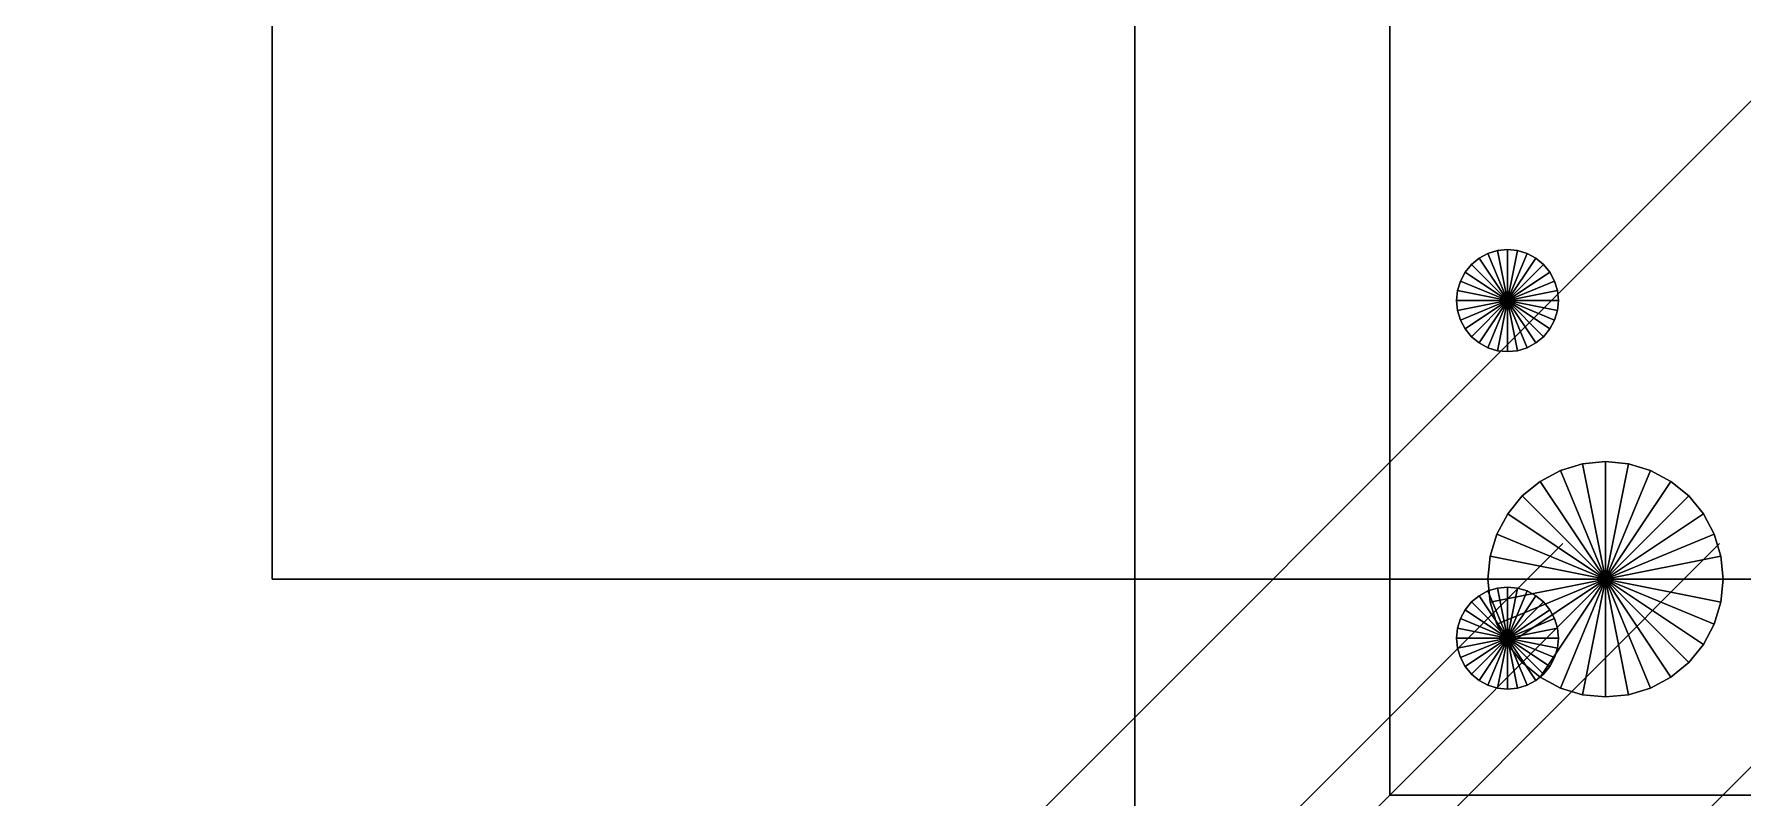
# Model space of a CAD drawing. Extents: x -65 to 400, y -475 to 105.
# Drawn here: x -30.03 to -8.25, y -12.79 to -3.06 of the extents above; entities that cross this region are included whole.
import ezdxf

# ---------------------------------------------------------------- set-up
doc = ezdxf.new("R2010")
doc.units = 0
for name, color, linetype in [('DRONE_ELECTRONICS', 3, 'CONTINUOUS'), ('DRONE_FRAME', 8, 'CONTINUOUS'), ('GROUND', 8, 'CONTINUOUS'), ('POWER', 1, 'CONTINUOUS')]:
    doc.layers.add(name, color=color, linetype=linetype)

msp = doc.modelspace()

# ---------------------------------------------------------------- linework, layer by layer
at = {"layer": 'DRONE_ELECTRONICS'}
for points in [[(-12.75, -12.75, 3.5), (12.75, -12.75, 3.5), (12.75, 12.75, 3.5), (-12.75, 12.75, 3.5)], [(-12.75, -12.75, 5.1), (12.75, -12.75, 5.1), (12.75, 12.75, 5.1), (-12.75, 12.75, 5.1)], [(-12.75, 12.75, 3.5), (-12.75, -12.75, 3.5), (-12.75, -12.75, 5.1), (-12.75, 12.75, 5.1)], [(-12.75, -12.75, 9), (12.75, -12.75, 9), (12.75, 12.75, 9), (-12.75, 12.75, 9)], [(-12.75, -12.75, 10.6), (12.75, -12.75, 10.6), (12.75, 12.75, 10.6), (-12.75, 12.75, 10.6)], [(-12.75, 12.75, 9), (-12.75, -12.75, 9), (-12.75, -12.75, 10.6), (-12.75, 12.75, 10.6)], [(-27, -10, -9), (27, -10, -9), (27, 10, -9), (-27, 10, -9)], [(-27, -10, -1), (27, -10, -1), (27, 10, -1), (-27, 10, -1)], [(-27, 10, -9), (-27, -10, -9), (-27, -10, -1), (-27, 10, -1)], [(-27, -10, -9), (27, -10, -9), (27, -10, -1), (-27, -10, -1)], [(-12.75, -12.75, 3.5), (12.75, -12.75, 3.5), (12.75, -12.75, 5.1), (-12.75, -12.75, 5.1)], [(-12.75, -12.75, 9), (12.75, -12.75, 9), (12.75, -12.75, 10.6), (-12.75, -12.75, 10.6)]]:
    msp.add_3dface(points, dxfattribs=at)
at = {"layer": 'DRONE_FRAME'}
for points in [[(-16, -16), (16, -16), (16, 16), (-16, 16)], [(-16, -16, 2.3), (16, -16, 2.3), (16, 16, 2.3), (-16, 16, 2.3)], [(-16, 16), (-16, -16), (-16, -16, 2.3), (-16, 16, 2.3)], [(2.121, -2.121), (-29.699, -33.941), (-33.941, -29.699), (-2.121, 2.121)], [(2.121, -2.121, 2.3), (-29.699, -33.941, 2.3), (-33.941, -29.699, 2.3), (-2.121, 2.121, 2.3)], [(-33.941, -29.699), (-2.121, 2.121), (-2.121, 2.121, 2.3), (-33.941, -29.699, 2.3)], [(2.121, -2.121), (-29.699, -33.941), (-29.699, -33.941, 2.3), (2.121, -2.121, 2.3)], [(-10.574, -8.614, 5), (-10.833, -8.753, 5), (-10.833, -8.753, 9), (-10.574, -8.614, 9)], [(-10.574, -8.614, 5), (-10.833, -8.753, 5), (-10, -10, 5)], [(-10.574, -8.614, 9), (-10.833, -8.753, 9), (-10, -10, 9)], [(-10.293, -8.529, 5), (-10.574, -8.614, 5), (-10.574, -8.614, 9), (-10.293, -8.529, 9)], [(-10.293, -8.529, 5), (-10.574, -8.614, 5), (-10, -10, 5)], [(-10.293, -8.529, 9), (-10.574, -8.614, 9), (-10, -10, 9)], [(-10, -8.5, 5), (-10.293, -8.529, 5), (-10.293, -8.529, 9), (-10, -8.5, 9)], [(-10, -8.5, 5), (-10.293, -8.529, 5), (-10, -10, 5)], [(-10, -8.5, 9), (-10.293, -8.529, 9), (-10, -10, 9)], [(-9.707, -8.529, 5), (-10, -8.5, 5), (-10, -8.5, 9), (-9.707, -8.529, 9)], [(-9.707, -8.529, 5), (-10, -8.5, 5), (-10, -10, 5)], [(-9.707, -8.529, 9), (-10, -8.5, 9), (-10, -10, 9)], [(-9.426, -8.614, 5), (-9.707, -8.529, 5), (-10, -10, 5)], [(-9.426, -8.614, 9), (-9.707, -8.529, 9), (-10, -10, 9)], [(-9.167, -8.753, 5), (-9.426, -8.614, 5), (-10, -10, 5)], [(-9.167, -8.753, 9), (-9.426, -8.614, 9), (-10, -10, 9)], [(-9.426, -8.614, 5), (-9.707, -8.529, 5), (-9.707, -8.529, 9), (-9.426, -8.614, 9)], [(-9.167, -8.753, 5), (-9.426, -8.614, 5), (-9.426, -8.614, 9), (-9.167, -8.753, 9)], [(-10.833, -8.753, 5), (-11.061, -8.939, 5), (-11.061, -8.939, 9), (-10.833, -8.753, 9)], [(-10.833, -8.753, 5), (-11.061, -8.939, 5), (-10, -10, 5)], [(-10.833, -8.753, 9), (-11.061, -8.939, 9), (-10, -10, 9)], [(-8.939, -8.939, 5), (-9.167, -8.753, 5), (-10, -10, 5)], [(-8.939, -8.939, 9), (-9.167, -8.753, 9), (-10, -10, 9)], [(-8.939, -8.939, 5), (-9.167, -8.753, 5), (-9.167, -8.753, 9), (-8.939, -8.939, 9)], [(-11.061, -8.939, 5), (-11.247, -9.167, 5), (-11.247, -9.167, 9), (-11.061, -8.939, 9)], [(-11.061, -8.939, 5), (-11.247, -9.167, 5), (-10, -10, 5)], [(-11.061, -8.939, 9), (-11.247, -9.167, 9), (-10, -10, 9)], [(-8.753, -9.167, 5), (-8.939, -8.939, 5), (-10, -10, 5)], [(-8.753, -9.167, 9), (-8.939, -8.939, 9), (-10, -10, 9)], [(-8.753, -9.167, 5), (-8.939, -8.939, 5), (-8.939, -8.939, 9), (-8.753, -9.167, 9)], [(-11.247, -9.167, 5), (-11.386, -9.426, 5), (-11.386, -9.426, 9), (-11.247, -9.167, 9)], [(-11.247, -9.167, 5), (-11.386, -9.426, 5), (-10, -10, 5)], [(-11.247, -9.167, 9), (-11.386, -9.426, 9), (-10, -10, 9)], [(-8.614, -9.426, 5), (-8.753, -9.167, 5), (-10, -10, 5)], [(-8.614, -9.426, 9), (-8.753, -9.167, 9), (-10, -10, 9)], [(-8.614, -9.426, 5), (-8.753, -9.167, 5), (-8.753, -9.167, 9), (-8.614, -9.426, 9)], [(-11.386, -9.426, 5), (-11.471, -9.707, 5), (-11.471, -9.707, 9), (-11.386, -9.426, 9)], [(-11.386, -9.426, 5), (-11.471, -9.707, 5), (-10, -10, 5)], [(-11.386, -9.426, 9), (-11.471, -9.707, 9), (-10, -10, 9)], [(-8.529, -9.707, 5), (-8.614, -9.426, 5), (-10, -10, 5)], [(-8.529, -9.707, 9), (-8.614, -9.426, 9), (-10, -10, 9)], [(-8.529, -9.707, 5), (-8.614, -9.426, 5), (-8.614, -9.426, 9), (-8.529, -9.707, 9)], [(-11.471, -9.707, 5), (-11.5, -10, 5), (-11.5, -10, 9), (-11.471, -9.707, 9)], [(-11.471, -9.707, 5), (-11.5, -10, 5), (-10, -10, 5)], [(-11.471, -9.707, 9), (-11.5, -10, 9), (-10, -10, 9)], [(-8.5, -10, 5), (-8.529, -9.707, 5), (-10, -10, 5)], [(-8.5, -10, 9), (-8.529, -9.707, 9), (-10, -10, 9)], [(-8.5, -10, 5), (-8.529, -9.707, 5), (-8.529, -9.707, 9), (-8.5, -10, 9)], [(-11.5, -10, 5), (-11.471, -10.293, 5), (-11.471, -10.293, 9), (-11.5, -10, 9)], [(-11.5, -10, 5), (-11.471, -10.293, 5), (-10, -10, 5)], [(-11.5, -10, 9), (-11.471, -10.293, 9), (-10, -10, 9)], [(-11.471, -10.293, 5), (-11.386, -10.574, 5), (-10, -10, 5)], [(-11.471, -10.293, 9), (-11.386, -10.574, 9), (-10, -10, 9)], [(-11.386, -10.574, 5), (-11.247, -10.833, 5), (-10, -10, 5)], [(-11.386, -10.574, 9), (-11.247, -10.833, 9), (-10, -10, 9)], [(-11.247, -10.833, 5), (-11.061, -11.061, 5), (-10, -10, 5)], [(-11.247, -10.833, 9), (-11.061, -11.061, 9), (-10, -10, 9)], [(-11.061, -11.061, 5), (-10.833, -11.247, 5), (-10, -10, 5)], [(-11.061, -11.061, 9), (-10.833, -11.247, 9), (-10, -10, 9)], [(-10.833, -11.247, 5), (-10.574, -11.386, 5), (-10, -10, 5)], [(-10.833, -11.247, 9), (-10.574, -11.386, 9), (-10, -10, 9)], [(-10.574, -11.386, 5), (-10.293, -11.471, 5), (-10, -10, 5)], [(-10.574, -11.386, 9), (-10.293, -11.471, 9), (-10, -10, 9)], [(-10.293, -11.471, 5), (-10, -11.5, 5), (-10, -10, 5)], [(-10.293, -11.471, 9), (-10, -11.5, 9), (-10, -10, 9)], [(-10, -11.5, 5), (-9.707, -11.471, 5), (-10, -10, 5)], [(-10, -11.5, 9), (-9.707, -11.471, 9), (-10, -10, 9)], [(-9.707, -11.471, 5), (-9.426, -11.386, 5), (-10, -10, 5)], [(-9.707, -11.471, 9), (-9.426, -11.386, 9), (-10, -10, 9)], [(-9.426, -11.386, 5), (-9.167, -11.247, 5), (-10, -10, 5)], [(-9.426, -11.386, 9), (-9.167, -11.247, 9), (-10, -10, 9)], [(-9.167, -11.247, 5), (-8.939, -11.061, 5), (-10, -10, 5)], [(-9.167, -11.247, 9), (-8.939, -11.061, 9), (-10, -10, 9)], [(-8.939, -11.061, 5), (-8.753, -10.833, 5), (-10, -10, 5)], [(-8.939, -11.061, 9), (-8.753, -10.833, 9), (-10, -10, 9)], [(-8.753, -10.833, 5), (-8.614, -10.574, 5), (-10, -10, 5)], [(-8.753, -10.833, 9), (-8.614, -10.574, 9), (-10, -10, 9)], [(-8.614, -10.574, 5), (-8.529, -10.293, 5), (-10, -10, 5)], [(-8.614, -10.574, 9), (-8.529, -10.293, 9), (-10, -10, 9)], [(-8.529, -10.293, 5), (-8.5, -10, 5), (-10, -10, 5)], [(-8.529, -10.293, 9), (-8.5, -10, 9), (-10, -10, 9)], [(-8.529, -10.293, 5), (-8.5, -10, 5), (-8.5, -10, 9), (-8.529, -10.293, 9)], [(-11.471, -10.293, 5), (-11.386, -10.574, 5), (-11.386, -10.574, 9), (-11.471, -10.293, 9)], [(-8.614, -10.574, 5), (-8.529, -10.293, 5), (-8.529, -10.293, 9), (-8.614, -10.574, 9)], [(-11.386, -10.574, 5), (-11.247, -10.833, 5), (-11.247, -10.833, 9), (-11.386, -10.574, 9)], [(-8.753, -10.833, 5), (-8.614, -10.574, 5), (-8.614, -10.574, 9), (-8.753, -10.833, 9)], [(-11.247, -10.833, 5), (-11.061, -11.061, 5), (-11.061, -11.061, 9), (-11.247, -10.833, 9)], [(-8.939, -11.061, 5), (-8.753, -10.833, 5), (-8.753, -10.833, 9), (-8.939, -11.061, 9)], [(-11.061, -11.061, 5), (-10.833, -11.247, 5), (-10.833, -11.247, 9), (-11.061, -11.061, 9)], [(-9.167, -11.247, 5), (-8.939, -11.061, 5), (-8.939, -11.061, 9), (-9.167, -11.247, 9)], [(-10.833, -11.247, 5), (-10.574, -11.386, 5), (-10.574, -11.386, 9), (-10.833, -11.247, 9)], [(-9.426, -11.386, 5), (-9.167, -11.247, 5), (-9.167, -11.247, 9), (-9.426, -11.386, 9)], [(-10.574, -11.386, 5), (-10.293, -11.471, 5), (-10.293, -11.471, 9), (-10.574, -11.386, 9)], [(-10.293, -11.471, 5), (-10, -11.5, 5), (-10, -11.5, 9), (-10.293, -11.471, 9)], [(-10, -11.5, 5), (-9.707, -11.471, 5), (-9.707, -11.471, 9), (-10, -11.5, 9)], [(-9.707, -11.471, 5), (-9.426, -11.386, 5), (-9.426, -11.386, 9), (-9.707, -11.471, 9)]]:
    msp.add_3dface(points, dxfattribs=at)
at = {"layer": 'GROUND'}
msp.add_line((-30.82, -31.82, 3), (-8.546, -9.546, 4), dxfattribs=at)
at = {"layer": 'POWER'}
for p, q in [((-32.82, -31.82, 3), (-10.546, -9.546, 4)), ((-31.82, -31.82, 3), (-9.546, -9.546, 4))]:
    msp.add_line(p, q, dxfattribs=at)
for points in [[(-11.499, -5.849, 5.1), (-11.611, -5.91, 5.1), (-11.611, -5.91, 6.1), (-11.499, -5.849, 6.1)], [(-11.499, -5.849, 5.1), (-11.611, -5.91, 5.1), (-11.25, -6.45, 5.1)], [(-11.499, -5.849, 6.1), (-11.611, -5.91, 6.1), (-11.25, -6.45, 6.1)], [(-11.499, -5.849, 10.6), (-11.611, -5.91, 10.6), (-11.611, -5.91, 11.6), (-11.499, -5.849, 11.6)], [(-11.499, -5.849, 10.6), (-11.611, -5.91, 10.6), (-11.25, -6.45, 10.6)], [(-11.499, -5.849, 11.6), (-11.611, -5.91, 11.6), (-11.25, -6.45, 11.6)], [(-11.377, -5.812, 5.1), (-11.499, -5.849, 5.1), (-11.499, -5.849, 6.1), (-11.377, -5.812, 6.1)], [(-11.377, -5.812, 5.1), (-11.499, -5.849, 5.1), (-11.25, -6.45, 5.1)], [(-11.377, -5.812, 6.1), (-11.499, -5.849, 6.1), (-11.25, -6.45, 6.1)], [(-11.377, -5.812, 10.6), (-11.499, -5.849, 10.6), (-11.499, -5.849, 11.6), (-11.377, -5.812, 11.6)], [(-11.377, -5.812, 10.6), (-11.499, -5.849, 10.6), (-11.25, -6.45, 10.6)], [(-11.377, -5.812, 11.6), (-11.499, -5.849, 11.6), (-11.25, -6.45, 11.6)], [(-11.25, -5.8, 5.1), (-11.377, -5.812, 5.1), (-11.377, -5.812, 6.1), (-11.25, -5.8, 6.1)], [(-11.25, -5.8, 5.1), (-11.377, -5.812, 5.1), (-11.25, -6.45, 5.1)], [(-11.25, -5.8, 6.1), (-11.377, -5.812, 6.1), (-11.25, -6.45, 6.1)], [(-11.25, -5.8, 10.6), (-11.377, -5.812, 10.6), (-11.377, -5.812, 11.6), (-11.25, -5.8, 11.6)], [(-11.25, -5.8, 10.6), (-11.377, -5.812, 10.6), (-11.25, -6.45, 10.6)], [(-11.25, -5.8, 11.6), (-11.377, -5.812, 11.6), (-11.25, -6.45, 11.6)], [(-11.123, -5.812, 5.1), (-11.25, -5.8, 5.1), (-11.25, -5.8, 6.1), (-11.123, -5.812, 6.1)], [(-11.123, -5.812, 5.1), (-11.25, -5.8, 5.1), (-11.25, -6.45, 5.1)], [(-11.123, -5.812, 6.1), (-11.25, -5.8, 6.1), (-11.25, -6.45, 6.1)], [(-11.123, -5.812, 10.6), (-11.25, -5.8, 10.6), (-11.25, -5.8, 11.6), (-11.123, -5.812, 11.6)], [(-11.123, -5.812, 10.6), (-11.25, -5.8, 10.6), (-11.25, -6.45, 10.6)], [(-11.123, -5.812, 11.6), (-11.25, -5.8, 11.6), (-11.25, -6.45, 11.6)], [(-11.001, -5.849, 5.1), (-11.123, -5.812, 5.1), (-11.25, -6.45, 5.1)], [(-11.001, -5.849, 6.1), (-11.123, -5.812, 6.1), (-11.25, -6.45, 6.1)], [(-11.001, -5.849, 10.6), (-11.123, -5.812, 10.6), (-11.25, -6.45, 10.6)], [(-11.001, -5.849, 11.6), (-11.123, -5.812, 11.6), (-11.25, -6.45, 11.6)], [(-10.889, -5.91, 5.1), (-11.001, -5.849, 5.1), (-11.25, -6.45, 5.1)], [(-10.889, -5.91, 6.1), (-11.001, -5.849, 6.1), (-11.25, -6.45, 6.1)], [(-10.889, -5.91, 10.6), (-11.001, -5.849, 10.6), (-11.25, -6.45, 10.6)], [(-10.889, -5.91, 11.6), (-11.001, -5.849, 11.6), (-11.25, -6.45, 11.6)], [(-11.001, -5.849, 5.1), (-11.123, -5.812, 5.1), (-11.123, -5.812, 6.1), (-11.001, -5.849, 6.1)], [(-11.001, -5.849, 10.6), (-11.123, -5.812, 10.6), (-11.123, -5.812, 11.6), (-11.001, -5.849, 11.6)], [(-10.889, -5.91, 5.1), (-11.001, -5.849, 5.1), (-11.001, -5.849, 6.1), (-10.889, -5.91, 6.1)], [(-10.889, -5.91, 10.6), (-11.001, -5.849, 10.6), (-11.001, -5.849, 11.6), (-10.889, -5.91, 11.6)], [(-11.79, -6.089, 5.1), (-11.851, -6.201, 5.1), (-11.851, -6.201, 6.1), (-11.79, -6.089, 6.1)], [(-11.79, -6.089, 5.1), (-11.851, -6.201, 5.1), (-11.25, -6.45, 5.1)], [(-11.79, -6.089, 6.1), (-11.851, -6.201, 6.1), (-11.25, -6.45, 6.1)], [(-11.79, -6.089, 10.6), (-11.851, -6.201, 10.6), (-11.851, -6.201, 11.6), (-11.79, -6.089, 11.6)], [(-11.79, -6.089, 10.6), (-11.851, -6.201, 10.6), (-11.25, -6.45, 10.6)], [(-11.79, -6.089, 11.6), (-11.851, -6.201, 11.6), (-11.25, -6.45, 11.6)], [(-11.71, -5.99, 5.1), (-11.79, -6.089, 5.1), (-11.79, -6.089, 6.1), (-11.71, -5.99, 6.1)], [(-11.71, -5.99, 5.1), (-11.79, -6.089, 5.1), (-11.25, -6.45, 5.1)], [(-11.71, -5.99, 6.1), (-11.79, -6.089, 6.1), (-11.25, -6.45, 6.1)], [(-11.71, -5.99, 10.6), (-11.79, -6.089, 10.6), (-11.79, -6.089, 11.6), (-11.71, -5.99, 11.6)], [(-11.71, -5.99, 10.6), (-11.79, -6.089, 10.6), (-11.25, -6.45, 10.6)], [(-11.71, -5.99, 11.6), (-11.79, -6.089, 11.6), (-11.25, -6.45, 11.6)], [(-11.611, -5.91, 5.1), (-11.71, -5.99, 5.1), (-11.71, -5.99, 6.1), (-11.611, -5.91, 6.1)], [(-11.611, -5.91, 5.1), (-11.71, -5.99, 5.1), (-11.25, -6.45, 5.1)], [(-11.611, -5.91, 6.1), (-11.71, -5.99, 6.1), (-11.25, -6.45, 6.1)], [(-11.611, -5.91, 10.6), (-11.71, -5.99, 10.6), (-11.71, -5.99, 11.6), (-11.611, -5.91, 11.6)], [(-11.611, -5.91, 10.6), (-11.71, -5.99, 10.6), (-11.25, -6.45, 10.6)], [(-11.611, -5.91, 11.6), (-11.71, -5.99, 11.6), (-11.25, -6.45, 11.6)], [(-10.79, -5.99, 5.1), (-10.889, -5.91, 5.1), (-11.25, -6.45, 5.1)], [(-10.79, -5.99, 6.1), (-10.889, -5.91, 6.1), (-11.25, -6.45, 6.1)], [(-10.79, -5.99, 10.6), (-10.889, -5.91, 10.6), (-11.25, -6.45, 10.6)], [(-10.79, -5.99, 11.6), (-10.889, -5.91, 11.6), (-11.25, -6.45, 11.6)], [(-10.71, -6.089, 5.1), (-10.79, -5.99, 5.1), (-11.25, -6.45, 5.1)], [(-10.71, -6.089, 6.1), (-10.79, -5.99, 6.1), (-11.25, -6.45, 6.1)], [(-10.71, -6.089, 10.6), (-10.79, -5.99, 10.6), (-11.25, -6.45, 10.6)], [(-10.71, -6.089, 11.6), (-10.79, -5.99, 11.6), (-11.25, -6.45, 11.6)], [(-10.649, -6.201, 5.1), (-10.71, -6.089, 5.1), (-11.25, -6.45, 5.1)], [(-10.649, -6.201, 6.1), (-10.71, -6.089, 6.1), (-11.25, -6.45, 6.1)], [(-10.649, -6.201, 10.6), (-10.71, -6.089, 10.6), (-11.25, -6.45, 10.6)], [(-10.649, -6.201, 11.6), (-10.71, -6.089, 11.6), (-11.25, -6.45, 11.6)], [(-10.79, -5.99, 5.1), (-10.889, -5.91, 5.1), (-10.889, -5.91, 6.1), (-10.79, -5.99, 6.1)], [(-10.79, -5.99, 10.6), (-10.889, -5.91, 10.6), (-10.889, -5.91, 11.6), (-10.79, -5.99, 11.6)], [(-10.71, -6.089, 5.1), (-10.79, -5.99, 5.1), (-10.79, -5.99, 6.1), (-10.71, -6.089, 6.1)], [(-10.71, -6.089, 10.6), (-10.79, -5.99, 10.6), (-10.79, -5.99, 11.6), (-10.71, -6.089, 11.6)], [(-10.649, -6.201, 5.1), (-10.71, -6.089, 5.1), (-10.71, -6.089, 6.1), (-10.649, -6.201, 6.1)], [(-10.649, -6.201, 10.6), (-10.71, -6.089, 10.6), (-10.71, -6.089, 11.6), (-10.649, -6.201, 11.6)], [(-11.851, -6.201, 5.1), (-11.888, -6.323, 5.1), (-11.888, -6.323, 6.1), (-11.851, -6.201, 6.1)], [(-11.851, -6.201, 5.1), (-11.888, -6.323, 5.1), (-11.25, -6.45, 5.1)], [(-11.851, -6.201, 6.1), (-11.888, -6.323, 6.1), (-11.25, -6.45, 6.1)], [(-11.851, -6.201, 10.6), (-11.888, -6.323, 10.6), (-11.888, -6.323, 11.6), (-11.851, -6.201, 11.6)], [(-11.851, -6.201, 10.6), (-11.888, -6.323, 10.6), (-11.25, -6.45, 10.6)], [(-11.851, -6.201, 11.6), (-11.888, -6.323, 11.6), (-11.25, -6.45, 11.6)], [(-10.612, -6.323, 5.1), (-10.649, -6.201, 5.1), (-11.25, -6.45, 5.1)], [(-10.612, -6.323, 6.1), (-10.649, -6.201, 6.1), (-11.25, -6.45, 6.1)], [(-10.612, -6.323, 10.6), (-10.649, -6.201, 10.6), (-11.25, -6.45, 10.6)], [(-10.612, -6.323, 11.6), (-10.649, -6.201, 11.6), (-11.25, -6.45, 11.6)], [(-10.612, -6.323, 5.1), (-10.649, -6.201, 5.1), (-10.649, -6.201, 6.1), (-10.612, -6.323, 6.1)], [(-10.612, -6.323, 10.6), (-10.649, -6.201, 10.6), (-10.649, -6.201, 11.6), (-10.612, -6.323, 11.6)], [(-11.888, -6.323, 5.1), (-11.9, -6.45, 5.1), (-11.9, -6.45, 6.1), (-11.888, -6.323, 6.1)], [(-11.888, -6.323, 5.1), (-11.9, -6.45, 5.1), (-11.25, -6.45, 5.1)], [(-11.888, -6.323, 6.1), (-11.9, -6.45, 6.1), (-11.25, -6.45, 6.1)], [(-11.888, -6.323, 10.6), (-11.9, -6.45, 10.6), (-11.9, -6.45, 11.6), (-11.888, -6.323, 11.6)], [(-11.888, -6.323, 10.6), (-11.9, -6.45, 10.6), (-11.25, -6.45, 10.6)], [(-11.888, -6.323, 11.6), (-11.9, -6.45, 11.6), (-11.25, -6.45, 11.6)], [(-11.9, -6.45, 5.1), (-11.888, -6.577, 5.1), (-11.888, -6.577, 6.1), (-11.9, -6.45, 6.1)], [(-11.9, -6.45, 5.1), (-11.888, -6.577, 5.1), (-11.25, -6.45, 5.1)], [(-11.9, -6.45, 6.1), (-11.888, -6.577, 6.1), (-11.25, -6.45, 6.1)], [(-11.9, -6.45, 10.6), (-11.888, -6.577, 10.6), (-11.888, -6.577, 11.6), (-11.9, -6.45, 11.6)], [(-11.9, -6.45, 10.6), (-11.888, -6.577, 10.6), (-11.25, -6.45, 10.6)], [(-11.9, -6.45, 11.6), (-11.888, -6.577, 11.6), (-11.25, -6.45, 11.6)], [(-11.888, -6.577, 5.1), (-11.851, -6.699, 5.1), (-11.25, -6.45, 5.1)], [(-11.888, -6.577, 6.1), (-11.851, -6.699, 6.1), (-11.25, -6.45, 6.1)], [(-11.888, -6.577, 10.6), (-11.851, -6.699, 10.6), (-11.25, -6.45, 10.6)], [(-11.888, -6.577, 11.6), (-11.851, -6.699, 11.6), (-11.25, -6.45, 11.6)], [(-11.851, -6.699, 5.1), (-11.79, -6.811, 5.1), (-11.25, -6.45, 5.1)], [(-11.851, -6.699, 6.1), (-11.79, -6.811, 6.1), (-11.25, -6.45, 6.1)], [(-11.851, -6.699, 10.6), (-11.79, -6.811, 10.6), (-11.25, -6.45, 10.6)], [(-11.851, -6.699, 11.6), (-11.79, -6.811, 11.6), (-11.25, -6.45, 11.6)], [(-11.79, -6.811, 5.1), (-11.71, -6.91, 5.1), (-11.25, -6.45, 5.1)], [(-11.79, -6.811, 6.1), (-11.71, -6.91, 6.1), (-11.25, -6.45, 6.1)], [(-11.79, -6.811, 10.6), (-11.71, -6.91, 10.6), (-11.25, -6.45, 10.6)], [(-11.79, -6.811, 11.6), (-11.71, -6.91, 11.6), (-11.25, -6.45, 11.6)], [(-11.71, -6.91, 5.1), (-11.611, -6.99, 5.1), (-11.25, -6.45, 5.1)], [(-11.71, -6.91, 6.1), (-11.611, -6.99, 6.1), (-11.25, -6.45, 6.1)], [(-11.71, -6.91, 10.6), (-11.611, -6.99, 10.6), (-11.25, -6.45, 10.6)], [(-11.71, -6.91, 11.6), (-11.611, -6.99, 11.6), (-11.25, -6.45, 11.6)], [(-11.611, -6.99, 5.1), (-11.499, -7.051, 5.1), (-11.25, -6.45, 5.1)], [(-11.611, -6.99, 6.1), (-11.499, -7.051, 6.1), (-11.25, -6.45, 6.1)], [(-11.611, -6.99, 10.6), (-11.499, -7.051, 10.6), (-11.25, -6.45, 10.6)], [(-11.611, -6.99, 11.6), (-11.499, -7.051, 11.6), (-11.25, -6.45, 11.6)], [(-11.499, -7.051, 5.1), (-11.377, -7.088, 5.1), (-11.25, -6.45, 5.1)], [(-11.499, -7.051, 6.1), (-11.377, -7.088, 6.1), (-11.25, -6.45, 6.1)], [(-11.499, -7.051, 10.6), (-11.377, -7.088, 10.6), (-11.25, -6.45, 10.6)], [(-11.499, -7.051, 11.6), (-11.377, -7.088, 11.6), (-11.25, -6.45, 11.6)], [(-11.377, -7.088, 5.1), (-11.25, -7.1, 5.1), (-11.25, -6.45, 5.1)], [(-11.377, -7.088, 6.1), (-11.25, -7.1, 6.1), (-11.25, -6.45, 6.1)], [(-11.377, -7.088, 10.6), (-11.25, -7.1, 10.6), (-11.25, -6.45, 10.6)], [(-11.377, -7.088, 11.6), (-11.25, -7.1, 11.6), (-11.25, -6.45, 11.6)], [(-10.6, -6.45, 5.1), (-10.612, -6.323, 5.1), (-11.25, -6.45, 5.1)], [(-10.6, -6.45, 6.1), (-10.612, -6.323, 6.1), (-11.25, -6.45, 6.1)], [(-10.6, -6.45, 10.6), (-10.612, -6.323, 10.6), (-11.25, -6.45, 10.6)], [(-10.6, -6.45, 11.6), (-10.612, -6.323, 11.6), (-11.25, -6.45, 11.6)], [(-11.25, -7.1, 5.1), (-11.123, -7.088, 5.1), (-11.25, -6.45, 5.1)], [(-11.25, -7.1, 6.1), (-11.123, -7.088, 6.1), (-11.25, -6.45, 6.1)], [(-11.123, -7.088, 5.1), (-11.001, -7.051, 5.1), (-11.25, -6.45, 5.1)], [(-11.123, -7.088, 6.1), (-11.001, -7.051, 6.1), (-11.25, -6.45, 6.1)], [(-11.001, -7.051, 5.1), (-10.889, -6.99, 5.1), (-11.25, -6.45, 5.1)], [(-11.001, -7.051, 6.1), (-10.889, -6.99, 6.1), (-11.25, -6.45, 6.1)], [(-10.889, -6.99, 5.1), (-10.79, -6.91, 5.1), (-11.25, -6.45, 5.1)], [(-10.889, -6.99, 6.1), (-10.79, -6.91, 6.1), (-11.25, -6.45, 6.1)], [(-10.79, -6.91, 5.1), (-10.71, -6.811, 5.1), (-11.25, -6.45, 5.1)], [(-10.79, -6.91, 6.1), (-10.71, -6.811, 6.1), (-11.25, -6.45, 6.1)], [(-10.71, -6.811, 5.1), (-10.649, -6.699, 5.1), (-11.25, -6.45, 5.1)], [(-10.71, -6.811, 6.1), (-10.649, -6.699, 6.1), (-11.25, -6.45, 6.1)], [(-10.649, -6.699, 5.1), (-10.612, -6.577, 5.1), (-11.25, -6.45, 5.1)], [(-10.649, -6.699, 6.1), (-10.612, -6.577, 6.1), (-11.25, -6.45, 6.1)], [(-10.612, -6.577, 5.1), (-10.6, -6.45, 5.1), (-11.25, -6.45, 5.1)], [(-10.612, -6.577, 6.1), (-10.6, -6.45, 6.1), (-11.25, -6.45, 6.1)], [(-11.25, -7.1, 10.6), (-11.123, -7.088, 10.6), (-11.25, -6.45, 10.6)], [(-11.25, -7.1, 11.6), (-11.123, -7.088, 11.6), (-11.25, -6.45, 11.6)], [(-11.123, -7.088, 10.6), (-11.001, -7.051, 10.6), (-11.25, -6.45, 10.6)], [(-11.123, -7.088, 11.6), (-11.001, -7.051, 11.6), (-11.25, -6.45, 11.6)], [(-11.001, -7.051, 10.6), (-10.889, -6.99, 10.6), (-11.25, -6.45, 10.6)], [(-11.001, -7.051, 11.6), (-10.889, -6.99, 11.6), (-11.25, -6.45, 11.6)], [(-10.889, -6.99, 10.6), (-10.79, -6.91, 10.6), (-11.25, -6.45, 10.6)], [(-10.889, -6.99, 11.6), (-10.79, -6.91, 11.6), (-11.25, -6.45, 11.6)], [(-10.79, -6.91, 10.6), (-10.71, -6.811, 10.6), (-11.25, -6.45, 10.6)], [(-10.79, -6.91, 11.6), (-10.71, -6.811, 11.6), (-11.25, -6.45, 11.6)], [(-10.71, -6.811, 10.6), (-10.649, -6.699, 10.6), (-11.25, -6.45, 10.6)], [(-10.71, -6.811, 11.6), (-10.649, -6.699, 11.6), (-11.25, -6.45, 11.6)], [(-10.649, -6.699, 10.6), (-10.612, -6.577, 10.6), (-11.25, -6.45, 10.6)], [(-10.649, -6.699, 11.6), (-10.612, -6.577, 11.6), (-11.25, -6.45, 11.6)], [(-10.612, -6.577, 10.6), (-10.6, -6.45, 10.6), (-11.25, -6.45, 10.6)], [(-10.612, -6.577, 11.6), (-10.6, -6.45, 11.6), (-11.25, -6.45, 11.6)], [(-10.6, -6.45, 5.1), (-10.612, -6.323, 5.1), (-10.612, -6.323, 6.1), (-10.6, -6.45, 6.1)], [(-10.6, -6.45, 10.6), (-10.612, -6.323, 10.6), (-10.612, -6.323, 11.6), (-10.6, -6.45, 11.6)], [(-10.612, -6.577, 5.1), (-10.6, -6.45, 5.1), (-10.6, -6.45, 6.1), (-10.612, -6.577, 6.1)], [(-10.612, -6.577, 10.6), (-10.6, -6.45, 10.6), (-10.6, -6.45, 11.6), (-10.612, -6.577, 11.6)], [(-11.888, -6.577, 5.1), (-11.851, -6.699, 5.1), (-11.851, -6.699, 6.1), (-11.888, -6.577, 6.1)], [(-11.888, -6.577, 10.6), (-11.851, -6.699, 10.6), (-11.851, -6.699, 11.6), (-11.888, -6.577, 11.6)], [(-11.851, -6.699, 5.1), (-11.79, -6.811, 5.1), (-11.79, -6.811, 6.1), (-11.851, -6.699, 6.1)], [(-11.851, -6.699, 10.6), (-11.79, -6.811, 10.6), (-11.79, -6.811, 11.6), (-11.851, -6.699, 11.6)], [(-10.71, -6.811, 5.1), (-10.649, -6.699, 5.1), (-10.649, -6.699, 6.1), (-10.71, -6.811, 6.1)], [(-10.71, -6.811, 10.6), (-10.649, -6.699, 10.6), (-10.649, -6.699, 11.6), (-10.71, -6.811, 11.6)], [(-10.649, -6.699, 5.1), (-10.612, -6.577, 5.1), (-10.612, -6.577, 6.1), (-10.649, -6.699, 6.1)], [(-10.649, -6.699, 10.6), (-10.612, -6.577, 10.6), (-10.612, -6.577, 11.6), (-10.649, -6.699, 11.6)], [(-11.79, -6.811, 5.1), (-11.71, -6.91, 5.1), (-11.71, -6.91, 6.1), (-11.79, -6.811, 6.1)], [(-11.79, -6.811, 10.6), (-11.71, -6.91, 10.6), (-11.71, -6.91, 11.6), (-11.79, -6.811, 11.6)], [(-11.71, -6.91, 5.1), (-11.611, -6.99, 5.1), (-11.611, -6.99, 6.1), (-11.71, -6.91, 6.1)], [(-11.71, -6.91, 10.6), (-11.611, -6.99, 10.6), (-11.611, -6.99, 11.6), (-11.71, -6.91, 11.6)], [(-10.889, -6.99, 5.1), (-10.79, -6.91, 5.1), (-10.79, -6.91, 6.1), (-10.889, -6.99, 6.1)], [(-10.889, -6.99, 10.6), (-10.79, -6.91, 10.6), (-10.79, -6.91, 11.6), (-10.889, -6.99, 11.6)], [(-10.79, -6.91, 5.1), (-10.71, -6.811, 5.1), (-10.71, -6.811, 6.1), (-10.79, -6.91, 6.1)], [(-10.79, -6.91, 10.6), (-10.71, -6.811, 10.6), (-10.71, -6.811, 11.6), (-10.79, -6.91, 11.6)], [(-11.611, -6.99, 5.1), (-11.499, -7.051, 5.1), (-11.499, -7.051, 6.1), (-11.611, -6.99, 6.1)], [(-11.611, -6.99, 10.6), (-11.499, -7.051, 10.6), (-11.499, -7.051, 11.6), (-11.611, -6.99, 11.6)], [(-11.499, -7.051, 5.1), (-11.377, -7.088, 5.1), (-11.377, -7.088, 6.1), (-11.499, -7.051, 6.1)], [(-11.499, -7.051, 10.6), (-11.377, -7.088, 10.6), (-11.377, -7.088, 11.6), (-11.499, -7.051, 11.6)], [(-11.377, -7.088, 5.1), (-11.25, -7.1, 5.1), (-11.25, -7.1, 6.1), (-11.377, -7.088, 6.1)], [(-11.377, -7.088, 10.6), (-11.25, -7.1, 10.6), (-11.25, -7.1, 11.6), (-11.377, -7.088, 11.6)], [(-11.25, -7.1, 5.1), (-11.123, -7.088, 5.1), (-11.123, -7.088, 6.1), (-11.25, -7.1, 6.1)], [(-11.25, -7.1, 10.6), (-11.123, -7.088, 10.6), (-11.123, -7.088, 11.6), (-11.25, -7.1, 11.6)], [(-11.123, -7.088, 5.1), (-11.001, -7.051, 5.1), (-11.001, -7.051, 6.1), (-11.123, -7.088, 6.1)], [(-11.123, -7.088, 10.6), (-11.001, -7.051, 10.6), (-11.001, -7.051, 11.6), (-11.123, -7.088, 11.6)], [(-11.001, -7.051, 5.1), (-10.889, -6.99, 5.1), (-10.889, -6.99, 6.1), (-11.001, -7.051, 6.1)], [(-11.001, -7.051, 10.6), (-10.889, -6.99, 10.6), (-10.889, -6.99, 11.6), (-11.001, -7.051, 11.6)], [(-11.611, -10.21, 5.1), (-11.71, -10.29, 5.1), (-11.71, -10.29, 6.1), (-11.611, -10.21, 6.1)], [(-11.611, -10.21, 5.1), (-11.71, -10.29, 5.1), (-11.25, -10.75, 5.1)], [(-11.611, -10.21, 6.1), (-11.71, -10.29, 6.1), (-11.25, -10.75, 6.1)], [(-11.611, -10.21, 10.6), (-11.71, -10.29, 10.6), (-11.71, -10.29, 11.6), (-11.611, -10.21, 11.6)], [(-11.611, -10.21, 10.6), (-11.71, -10.29, 10.6), (-11.25, -10.75, 10.6)], [(-11.611, -10.21, 11.6), (-11.71, -10.29, 11.6), (-11.25, -10.75, 11.6)], [(-11.499, -10.149, 5.1), (-11.611, -10.21, 5.1), (-11.611, -10.21, 6.1), (-11.499, -10.149, 6.1)], [(-11.499, -10.149, 5.1), (-11.611, -10.21, 5.1), (-11.25, -10.75, 5.1)], [(-11.499, -10.149, 6.1), (-11.611, -10.21, 6.1), (-11.25, -10.75, 6.1)], [(-11.499, -10.149, 10.6), (-11.611, -10.21, 10.6), (-11.611, -10.21, 11.6), (-11.499, -10.149, 11.6)], [(-11.499, -10.149, 10.6), (-11.611, -10.21, 10.6), (-11.25, -10.75, 10.6)], [(-11.499, -10.149, 11.6), (-11.611, -10.21, 11.6), (-11.25, -10.75, 11.6)], [(-11.377, -10.112, 5.1), (-11.499, -10.149, 5.1), (-11.499, -10.149, 6.1), (-11.377, -10.112, 6.1)], [(-11.377, -10.112, 5.1), (-11.499, -10.149, 5.1), (-11.25, -10.75, 5.1)], [(-11.377, -10.112, 6.1), (-11.499, -10.149, 6.1), (-11.25, -10.75, 6.1)], [(-11.377, -10.112, 10.6), (-11.499, -10.149, 10.6), (-11.499, -10.149, 11.6), (-11.377, -10.112, 11.6)], [(-11.377, -10.112, 10.6), (-11.499, -10.149, 10.6), (-11.25, -10.75, 10.6)], [(-11.377, -10.112, 11.6), (-11.499, -10.149, 11.6), (-11.25, -10.75, 11.6)], [(-11.25, -10.1, 5.1), (-11.377, -10.112, 5.1), (-11.377, -10.112, 6.1), (-11.25, -10.1, 6.1)], [(-11.25, -10.1, 5.1), (-11.377, -10.112, 5.1), (-11.25, -10.75, 5.1)], [(-11.25, -10.1, 6.1), (-11.377, -10.112, 6.1), (-11.25, -10.75, 6.1)], [(-11.25, -10.1, 10.6), (-11.377, -10.112, 10.6), (-11.377, -10.112, 11.6), (-11.25, -10.1, 11.6)], [(-11.25, -10.1, 10.6), (-11.377, -10.112, 10.6), (-11.25, -10.75, 10.6)], [(-11.25, -10.1, 11.6), (-11.377, -10.112, 11.6), (-11.25, -10.75, 11.6)], [(-11.123, -10.112, 5.1), (-11.25, -10.1, 5.1), (-11.25, -10.1, 6.1), (-11.123, -10.112, 6.1)], [(-11.123, -10.112, 5.1), (-11.25, -10.1, 5.1), (-11.25, -10.75, 5.1)], [(-11.123, -10.112, 6.1), (-11.25, -10.1, 6.1), (-11.25, -10.75, 6.1)], [(-11.123, -10.112, 10.6), (-11.25, -10.1, 10.6), (-11.25, -10.1, 11.6), (-11.123, -10.112, 11.6)], [(-11.123, -10.112, 10.6), (-11.25, -10.1, 10.6), (-11.25, -10.75, 10.6)], [(-11.123, -10.112, 11.6), (-11.25, -10.1, 11.6), (-11.25, -10.75, 11.6)], [(-11.001, -10.149, 5.1), (-11.123, -10.112, 5.1), (-11.25, -10.75, 5.1)], [(-11.001, -10.149, 6.1), (-11.123, -10.112, 6.1), (-11.25, -10.75, 6.1)], [(-11.001, -10.149, 10.6), (-11.123, -10.112, 10.6), (-11.25, -10.75, 10.6)], [(-11.001, -10.149, 11.6), (-11.123, -10.112, 11.6), (-11.25, -10.75, 11.6)], [(-10.889, -10.21, 5.1), (-11.001, -10.149, 5.1), (-11.25, -10.75, 5.1)], [(-10.889, -10.21, 6.1), (-11.001, -10.149, 6.1), (-11.25, -10.75, 6.1)], [(-10.889, -10.21, 10.6), (-11.001, -10.149, 10.6), (-11.25, -10.75, 10.6)], [(-10.889, -10.21, 11.6), (-11.001, -10.149, 11.6), (-11.25, -10.75, 11.6)], [(-10.79, -10.29, 5.1), (-10.889, -10.21, 5.1), (-11.25, -10.75, 5.1)], [(-10.79, -10.29, 6.1), (-10.889, -10.21, 6.1), (-11.25, -10.75, 6.1)], [(-10.79, -10.29, 10.6), (-10.889, -10.21, 10.6), (-11.25, -10.75, 10.6)], [(-10.79, -10.29, 11.6), (-10.889, -10.21, 11.6), (-11.25, -10.75, 11.6)], [(-11.001, -10.149, 5.1), (-11.123, -10.112, 5.1), (-11.123, -10.112, 6.1), (-11.001, -10.149, 6.1)], [(-11.001, -10.149, 10.6), (-11.123, -10.112, 10.6), (-11.123, -10.112, 11.6), (-11.001, -10.149, 11.6)], [(-10.889, -10.21, 5.1), (-11.001, -10.149, 5.1), (-11.001, -10.149, 6.1), (-10.889, -10.21, 6.1)], [(-10.889, -10.21, 10.6), (-11.001, -10.149, 10.6), (-11.001, -10.149, 11.6), (-10.889, -10.21, 11.6)], [(-10.79, -10.29, 5.1), (-10.889, -10.21, 5.1), (-10.889, -10.21, 6.1), (-10.79, -10.29, 6.1)], [(-10.79, -10.29, 10.6), (-10.889, -10.21, 10.6), (-10.889, -10.21, 11.6), (-10.79, -10.29, 11.6)], [(-11.79, -10.389, 5.1), (-11.851, -10.501, 5.1), (-11.851, -10.501, 6.1), (-11.79, -10.389, 6.1)], [(-11.79, -10.389, 5.1), (-11.851, -10.501, 5.1), (-11.25, -10.75, 5.1)], [(-11.79, -10.389, 6.1), (-11.851, -10.501, 6.1), (-11.25, -10.75, 6.1)], [(-11.79, -10.389, 10.6), (-11.851, -10.501, 10.6), (-11.851, -10.501, 11.6), (-11.79, -10.389, 11.6)], [(-11.79, -10.389, 10.6), (-11.851, -10.501, 10.6), (-11.25, -10.75, 10.6)], [(-11.79, -10.389, 11.6), (-11.851, -10.501, 11.6), (-11.25, -10.75, 11.6)], [(-11.71, -10.29, 5.1), (-11.79, -10.389, 5.1), (-11.79, -10.389, 6.1), (-11.71, -10.29, 6.1)], [(-11.71, -10.29, 5.1), (-11.79, -10.389, 5.1), (-11.25, -10.75, 5.1)], [(-11.71, -10.29, 6.1), (-11.79, -10.389, 6.1), (-11.25, -10.75, 6.1)], [(-11.71, -10.29, 10.6), (-11.79, -10.389, 10.6), (-11.79, -10.389, 11.6), (-11.71, -10.29, 11.6)], [(-11.71, -10.29, 10.6), (-11.79, -10.389, 10.6), (-11.25, -10.75, 10.6)], [(-11.71, -10.29, 11.6), (-11.79, -10.389, 11.6), (-11.25, -10.75, 11.6)], [(-10.71, -10.389, 5.1), (-10.79, -10.29, 5.1), (-11.25, -10.75, 5.1)], [(-10.71, -10.389, 6.1), (-10.79, -10.29, 6.1), (-11.25, -10.75, 6.1)], [(-10.71, -10.389, 10.6), (-10.79, -10.29, 10.6), (-11.25, -10.75, 10.6)], [(-10.71, -10.389, 11.6), (-10.79, -10.29, 11.6), (-11.25, -10.75, 11.6)], [(-10.649, -10.501, 5.1), (-10.71, -10.389, 5.1), (-11.25, -10.75, 5.1)], [(-10.649, -10.501, 6.1), (-10.71, -10.389, 6.1), (-11.25, -10.75, 6.1)], [(-10.649, -10.501, 10.6), (-10.71, -10.389, 10.6), (-11.25, -10.75, 10.6)], [(-10.649, -10.501, 11.6), (-10.71, -10.389, 11.6), (-11.25, -10.75, 11.6)], [(-10.71, -10.389, 5.1), (-10.79, -10.29, 5.1), (-10.79, -10.29, 6.1), (-10.71, -10.389, 6.1)], [(-10.71, -10.389, 10.6), (-10.79, -10.29, 10.6), (-10.79, -10.29, 11.6), (-10.71, -10.389, 11.6)], [(-10.649, -10.501, 5.1), (-10.71, -10.389, 5.1), (-10.71, -10.389, 6.1), (-10.649, -10.501, 6.1)], [(-10.649, -10.501, 10.6), (-10.71, -10.389, 10.6), (-10.71, -10.389, 11.6), (-10.649, -10.501, 11.6)], [(-11.888, -10.623, 5.1), (-11.9, -10.75, 5.1), (-11.9, -10.75, 6.1), (-11.888, -10.623, 6.1)], [(-11.888, -10.623, 5.1), (-11.9, -10.75, 5.1), (-11.25, -10.75, 5.1)], [(-11.888, -10.623, 6.1), (-11.9, -10.75, 6.1), (-11.25, -10.75, 6.1)], [(-11.888, -10.623, 10.6), (-11.9, -10.75, 10.6), (-11.9, -10.75, 11.6), (-11.888, -10.623, 11.6)], [(-11.888, -10.623, 10.6), (-11.9, -10.75, 10.6), (-11.25, -10.75, 10.6)], [(-11.888, -10.623, 11.6), (-11.9, -10.75, 11.6), (-11.25, -10.75, 11.6)], [(-11.851, -10.501, 5.1), (-11.888, -10.623, 5.1), (-11.888, -10.623, 6.1), (-11.851, -10.501, 6.1)], [(-11.851, -10.501, 5.1), (-11.888, -10.623, 5.1), (-11.25, -10.75, 5.1)], [(-11.851, -10.501, 6.1), (-11.888, -10.623, 6.1), (-11.25, -10.75, 6.1)], [(-11.851, -10.501, 10.6), (-11.888, -10.623, 10.6), (-11.888, -10.623, 11.6), (-11.851, -10.501, 11.6)], [(-11.851, -10.501, 10.6), (-11.888, -10.623, 10.6), (-11.25, -10.75, 10.6)], [(-11.851, -10.501, 11.6), (-11.888, -10.623, 11.6), (-11.25, -10.75, 11.6)], [(-10.612, -10.623, 5.1), (-10.649, -10.501, 5.1), (-11.25, -10.75, 5.1)], [(-10.612, -10.623, 6.1), (-10.649, -10.501, 6.1), (-11.25, -10.75, 6.1)], [(-10.612, -10.623, 10.6), (-10.649, -10.501, 10.6), (-11.25, -10.75, 10.6)], [(-10.612, -10.623, 11.6), (-10.649, -10.501, 11.6), (-11.25, -10.75, 11.6)], [(-10.6, -10.75, 5.1), (-10.612, -10.623, 5.1), (-11.25, -10.75, 5.1)], [(-10.6, -10.75, 6.1), (-10.612, -10.623, 6.1), (-11.25, -10.75, 6.1)], [(-10.6, -10.75, 10.6), (-10.612, -10.623, 10.6), (-11.25, -10.75, 10.6)], [(-10.6, -10.75, 11.6), (-10.612, -10.623, 11.6), (-11.25, -10.75, 11.6)], [(-10.612, -10.623, 5.1), (-10.649, -10.501, 5.1), (-10.649, -10.501, 6.1), (-10.612, -10.623, 6.1)], [(-10.612, -10.623, 10.6), (-10.649, -10.501, 10.6), (-10.649, -10.501, 11.6), (-10.612, -10.623, 11.6)], [(-10.6, -10.75, 5.1), (-10.612, -10.623, 5.1), (-10.612, -10.623, 6.1), (-10.6, -10.75, 6.1)], [(-10.6, -10.75, 10.6), (-10.612, -10.623, 10.6), (-10.612, -10.623, 11.6), (-10.6, -10.75, 11.6)], [(-11.9, -10.75, 5.1), (-11.888, -10.877, 5.1), (-11.888, -10.877, 6.1), (-11.9, -10.75, 6.1)], [(-11.9, -10.75, 5.1), (-11.888, -10.877, 5.1), (-11.25, -10.75, 5.1)], [(-11.9, -10.75, 6.1), (-11.888, -10.877, 6.1), (-11.25, -10.75, 6.1)], [(-11.9, -10.75, 10.6), (-11.888, -10.877, 10.6), (-11.888, -10.877, 11.6), (-11.9, -10.75, 11.6)], [(-11.9, -10.75, 10.6), (-11.888, -10.877, 10.6), (-11.25, -10.75, 10.6)], [(-11.9, -10.75, 11.6), (-11.888, -10.877, 11.6), (-11.25, -10.75, 11.6)], [(-11.888, -10.877, 5.1), (-11.851, -10.999, 5.1), (-11.25, -10.75, 5.1)], [(-11.888, -10.877, 6.1), (-11.851, -10.999, 6.1), (-11.25, -10.75, 6.1)], [(-11.888, -10.877, 10.6), (-11.851, -10.999, 10.6), (-11.25, -10.75, 10.6)], [(-11.888, -10.877, 11.6), (-11.851, -10.999, 11.6), (-11.25, -10.75, 11.6)], [(-11.888, -10.877, 5.1), (-11.851, -10.999, 5.1), (-11.851, -10.999, 6.1), (-11.888, -10.877, 6.1)], [(-11.888, -10.877, 10.6), (-11.851, -10.999, 10.6), (-11.851, -10.999, 11.6), (-11.888, -10.877, 11.6)], [(-11.851, -10.999, 5.1), (-11.79, -11.111, 5.1), (-11.25, -10.75, 5.1)], [(-11.851, -10.999, 6.1), (-11.79, -11.111, 6.1), (-11.25, -10.75, 6.1)], [(-11.851, -10.999, 10.6), (-11.79, -11.111, 10.6), (-11.25, -10.75, 10.6)], [(-11.851, -10.999, 11.6), (-11.79, -11.111, 11.6), (-11.25, -10.75, 11.6)], [(-11.79, -11.111, 5.1), (-11.71, -11.21, 5.1), (-11.25, -10.75, 5.1)], [(-11.79, -11.111, 6.1), (-11.71, -11.21, 6.1), (-11.25, -10.75, 6.1)], [(-11.79, -11.111, 10.6), (-11.71, -11.21, 10.6), (-11.25, -10.75, 10.6)], [(-11.79, -11.111, 11.6), (-11.71, -11.21, 11.6), (-11.25, -10.75, 11.6)], [(-11.71, -11.21, 5.1), (-11.611, -11.29, 5.1), (-11.25, -10.75, 5.1)], [(-11.71, -11.21, 6.1), (-11.611, -11.29, 6.1), (-11.25, -10.75, 6.1)], [(-11.71, -11.21, 10.6), (-11.611, -11.29, 10.6), (-11.25, -10.75, 10.6)], [(-11.71, -11.21, 11.6), (-11.611, -11.29, 11.6), (-11.25, -10.75, 11.6)], [(-11.611, -11.29, 5.1), (-11.499, -11.351, 5.1), (-11.25, -10.75, 5.1)], [(-11.611, -11.29, 6.1), (-11.499, -11.351, 6.1), (-11.25, -10.75, 6.1)], [(-11.611, -11.29, 10.6), (-11.499, -11.351, 10.6), (-11.25, -10.75, 10.6)], [(-11.611, -11.29, 11.6), (-11.499, -11.351, 11.6), (-11.25, -10.75, 11.6)], [(-11.499, -11.351, 5.1), (-11.377, -11.388, 5.1), (-11.25, -10.75, 5.1)], [(-11.499, -11.351, 6.1), (-11.377, -11.388, 6.1), (-11.25, -10.75, 6.1)], [(-11.499, -11.351, 10.6), (-11.377, -11.388, 10.6), (-11.25, -10.75, 10.6)], [(-11.499, -11.351, 11.6), (-11.377, -11.388, 11.6), (-11.25, -10.75, 11.6)], [(-11.377, -11.388, 5.1), (-11.25, -11.4, 5.1), (-11.25, -10.75, 5.1)], [(-11.377, -11.388, 6.1), (-11.25, -11.4, 6.1), (-11.25, -10.75, 6.1)], [(-11.377, -11.388, 10.6), (-11.25, -11.4, 10.6), (-11.25, -10.75, 10.6)], [(-11.377, -11.388, 11.6), (-11.25, -11.4, 11.6), (-11.25, -10.75, 11.6)], [(-11.25, -11.4, 5.1), (-11.123, -11.388, 5.1), (-11.25, -10.75, 5.1)], [(-11.25, -11.4, 6.1), (-11.123, -11.388, 6.1), (-11.25, -10.75, 6.1)], [(-11.123, -11.388, 5.1), (-11.001, -11.351, 5.1), (-11.25, -10.75, 5.1)], [(-11.123, -11.388, 6.1), (-11.001, -11.351, 6.1), (-11.25, -10.75, 6.1)], [(-11.001, -11.351, 5.1), (-10.889, -11.29, 5.1), (-11.25, -10.75, 5.1)], [(-11.001, -11.351, 6.1), (-10.889, -11.29, 6.1), (-11.25, -10.75, 6.1)], [(-10.889, -11.29, 5.1), (-10.79, -11.21, 5.1), (-11.25, -10.75, 5.1)], [(-10.889, -11.29, 6.1), (-10.79, -11.21, 6.1), (-11.25, -10.75, 6.1)], [(-10.79, -11.21, 5.1), (-10.71, -11.111, 5.1), (-11.25, -10.75, 5.1)], [(-10.79, -11.21, 6.1), (-10.71, -11.111, 6.1), (-11.25, -10.75, 6.1)], [(-10.71, -11.111, 5.1), (-10.649, -10.999, 5.1), (-11.25, -10.75, 5.1)], [(-10.71, -11.111, 6.1), (-10.649, -10.999, 6.1), (-11.25, -10.75, 6.1)], [(-10.649, -10.999, 5.1), (-10.612, -10.877, 5.1), (-11.25, -10.75, 5.1)], [(-10.649, -10.999, 6.1), (-10.612, -10.877, 6.1), (-11.25, -10.75, 6.1)], [(-10.612, -10.877, 5.1), (-10.6, -10.75, 5.1), (-11.25, -10.75, 5.1)], [(-10.612, -10.877, 6.1), (-10.6, -10.75, 6.1), (-11.25, -10.75, 6.1)], [(-11.25, -11.4, 10.6), (-11.123, -11.388, 10.6), (-11.25, -10.75, 10.6)], [(-11.25, -11.4, 11.6), (-11.123, -11.388, 11.6), (-11.25, -10.75, 11.6)], [(-11.123, -11.388, 10.6), (-11.001, -11.351, 10.6), (-11.25, -10.75, 10.6)], [(-11.123, -11.388, 11.6), (-11.001, -11.351, 11.6), (-11.25, -10.75, 11.6)], [(-11.001, -11.351, 10.6), (-10.889, -11.29, 10.6), (-11.25, -10.75, 10.6)], [(-11.001, -11.351, 11.6), (-10.889, -11.29, 11.6), (-11.25, -10.75, 11.6)], [(-10.889, -11.29, 10.6), (-10.79, -11.21, 10.6), (-11.25, -10.75, 10.6)], [(-10.889, -11.29, 11.6), (-10.79, -11.21, 11.6), (-11.25, -10.75, 11.6)], [(-10.79, -11.21, 10.6), (-10.71, -11.111, 10.6), (-11.25, -10.75, 10.6)], [(-10.79, -11.21, 11.6), (-10.71, -11.111, 11.6), (-11.25, -10.75, 11.6)], [(-10.71, -11.111, 10.6), (-10.649, -10.999, 10.6), (-11.25, -10.75, 10.6)], [(-10.71, -11.111, 11.6), (-10.649, -10.999, 11.6), (-11.25, -10.75, 11.6)], [(-10.649, -10.999, 10.6), (-10.612, -10.877, 10.6), (-11.25, -10.75, 10.6)], [(-10.649, -10.999, 11.6), (-10.612, -10.877, 11.6), (-11.25, -10.75, 11.6)], [(-10.612, -10.877, 10.6), (-10.6, -10.75, 10.6), (-11.25, -10.75, 10.6)], [(-10.612, -10.877, 11.6), (-10.6, -10.75, 11.6), (-11.25, -10.75, 11.6)], [(-10.649, -10.999, 5.1), (-10.612, -10.877, 5.1), (-10.612, -10.877, 6.1), (-10.649, -10.999, 6.1)], [(-10.649, -10.999, 10.6), (-10.612, -10.877, 10.6), (-10.612, -10.877, 11.6), (-10.649, -10.999, 11.6)], [(-10.612, -10.877, 5.1), (-10.6, -10.75, 5.1), (-10.6, -10.75, 6.1), (-10.612, -10.877, 6.1)], [(-10.612, -10.877, 10.6), (-10.6, -10.75, 10.6), (-10.6, -10.75, 11.6), (-10.612, -10.877, 11.6)], [(-11.851, -10.999, 5.1), (-11.79, -11.111, 5.1), (-11.79, -11.111, 6.1), (-11.851, -10.999, 6.1)], [(-11.851, -10.999, 10.6), (-11.79, -11.111, 10.6), (-11.79, -11.111, 11.6), (-11.851, -10.999, 11.6)], [(-10.71, -11.111, 5.1), (-10.649, -10.999, 5.1), (-10.649, -10.999, 6.1), (-10.71, -11.111, 6.1)], [(-10.71, -11.111, 10.6), (-10.649, -10.999, 10.6), (-10.649, -10.999, 11.6), (-10.71, -11.111, 11.6)], [(-11.79, -11.111, 5.1), (-11.71, -11.21, 5.1), (-11.71, -11.21, 6.1), (-11.79, -11.111, 6.1)], [(-11.79, -11.111, 10.6), (-11.71, -11.21, 10.6), (-11.71, -11.21, 11.6), (-11.79, -11.111, 11.6)], [(-11.71, -11.21, 5.1), (-11.611, -11.29, 5.1), (-11.611, -11.29, 6.1), (-11.71, -11.21, 6.1)], [(-11.71, -11.21, 10.6), (-11.611, -11.29, 10.6), (-11.611, -11.29, 11.6), (-11.71, -11.21, 11.6)], [(-11.611, -11.29, 5.1), (-11.499, -11.351, 5.1), (-11.499, -11.351, 6.1), (-11.611, -11.29, 6.1)], [(-11.611, -11.29, 10.6), (-11.499, -11.351, 10.6), (-11.499, -11.351, 11.6), (-11.611, -11.29, 11.6)], [(-11.001, -11.351, 5.1), (-10.889, -11.29, 5.1), (-10.889, -11.29, 6.1), (-11.001, -11.351, 6.1)], [(-11.001, -11.351, 10.6), (-10.889, -11.29, 10.6), (-10.889, -11.29, 11.6), (-11.001, -11.351, 11.6)], [(-10.889, -11.29, 5.1), (-10.79, -11.21, 5.1), (-10.79, -11.21, 6.1), (-10.889, -11.29, 6.1)], [(-10.889, -11.29, 10.6), (-10.79, -11.21, 10.6), (-10.79, -11.21, 11.6), (-10.889, -11.29, 11.6)], [(-10.79, -11.21, 5.1), (-10.71, -11.111, 5.1), (-10.71, -11.111, 6.1), (-10.79, -11.21, 6.1)], [(-10.79, -11.21, 10.6), (-10.71, -11.111, 10.6), (-10.71, -11.111, 11.6), (-10.79, -11.21, 11.6)], [(-11.499, -11.351, 5.1), (-11.377, -11.388, 5.1), (-11.377, -11.388, 6.1), (-11.499, -11.351, 6.1)], [(-11.499, -11.351, 10.6), (-11.377, -11.388, 10.6), (-11.377, -11.388, 11.6), (-11.499, -11.351, 11.6)], [(-11.377, -11.388, 5.1), (-11.25, -11.4, 5.1), (-11.25, -11.4, 6.1), (-11.377, -11.388, 6.1)], [(-11.377, -11.388, 10.6), (-11.25, -11.4, 10.6), (-11.25, -11.4, 11.6), (-11.377, -11.388, 11.6)], [(-11.25, -11.4, 5.1), (-11.123, -11.388, 5.1), (-11.123, -11.388, 6.1), (-11.25, -11.4, 6.1)], [(-11.25, -11.4, 10.6), (-11.123, -11.388, 10.6), (-11.123, -11.388, 11.6), (-11.25, -11.4, 11.6)], [(-11.123, -11.388, 5.1), (-11.001, -11.351, 5.1), (-11.001, -11.351, 6.1), (-11.123, -11.388, 6.1)], [(-11.123, -11.388, 10.6), (-11.001, -11.351, 10.6), (-11.001, -11.351, 11.6), (-11.123, -11.388, 11.6)]]:
    msp.add_3dface(points, dxfattribs=at)

doc.saveas('drawing.dxf')
